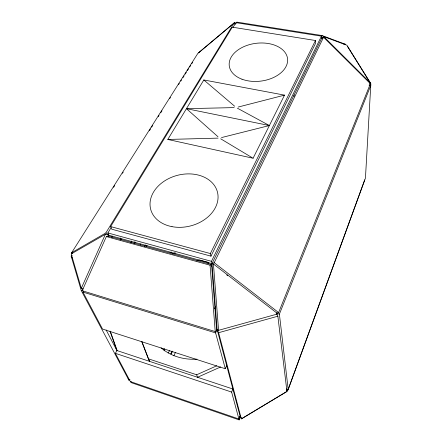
<?xml version="1.0" encoding="UTF-8"?>
<svg xmlns="http://www.w3.org/2000/svg" width="442" height="442" viewBox="0 0 442 442"><rect width="100%" height="100%" fill="white"/><g stroke="black" fill="none" stroke-linecap="round" stroke-linejoin="round"><path stroke-width="0.66" d="M347.335 46.228L370.844 83.952L365.44 178.126L288.206 389.568L286.399 388.982M131.003 381.374L130.81 382.49L239.128 419.9L239.636 416.513M108.621 236.553L108.837 235.194L107.881 232.94L111.113 227.641M111.925 237.465L112.141 236.105M236.564 23.31L236.785 22.1L322.108 35.553L345.362 44.25L343.323 43.924M208.11 263.924L208.364 262.57M211.503 266.283L212.011 263.576L321.472 38.692L322.108 35.553M239.128 419.9L239.719 416.977M286.433 390.501L287.797 390.336L364.694 179.872M109.981 331.108L116.881 350.523L115.384 353.324L130.34 381.562L238.907 419.016L240.067 416.104L217.121 329.528L212.011 263.576L211.469 261.332L321.439 36.167L235.912 22.652L233.044 27.365M276.217 313.196L278.609 312.571L370.385 83.726L323.566 37.244L321.472 38.692L321.439 36.167M288.206 389.568L279.394 314.118L370.799 85.428L369.026 85.118M238.907 419.016L231.614 392.076L232.884 389.004L116.881 350.523M83.566 291.079L82.958 292.09L102.533 329.052L225.298 368.738L226.669 365.545M83.046 288.681L81.311 288.317L105.367 234.288L213.442 264.018L277.919 313.875L218.569 330.318L217.121 329.528L215.597 332.903L225.298 368.738M106.356 236.575L82.206 290.72L215.215 331.566L216.663 330.539L211.547 264.526L108.301 236.078L106.356 236.575L210.06 265.206L211.547 264.526M108.279 236.448L108.837 235.194L105.826 232.962L71.659 252.708L72.786 253.509M214.541 308.715L215.414 306.836M173.833 355.777L175.325 352.677M212.011 263.576L214.221 262.703L323.566 37.244M210.978 256.156L315.522 43.41L315.455 40.509L232.277 27.166L110.638 226.586L111.71 229.188L210.978 256.156L210.359 253.553L315.455 40.509M253.089 158.242L284.521 95.135L203.823 79.969L167.811 139.451L253.089 158.242L220.68 138.788M146.346 246.575L147.026 245.371M144.418 246.713L145.429 244.912M140.136 245.144L140.821 243.945M105.826 232.962L234.056 23.067L235.359 24.299M71.659 252.708L197.845 53.405L234.056 23.067M71.51 253.857L72.25 252.686M113.6 187.32L114.705 185.568M122.456 173.314L123.196 172.148M149.407 130.705L150.518 128.959M151.623 127.208L152.728 125.456M158.269 116.699L159.004 115.533M160.855 112.616L161.96 110.865M169.711 98.605L170.452 97.439M178.574 84.599L179.308 83.433M180.789 81.096L181.524 79.93M183.005 77.599L184.11 75.847M185.22 74.096L186.325 72.344M187.436 70.593L188.541 68.841M189.646 67.09L190.756 65.339M191.861 63.587L192.602 62.421M321.472 38.692L323.759 36.609L346.948 45.255L370.518 83.057L369.589 83.82M235.348 23.581L234.658 22.525L198.441 52.874L199.607 52.134M286.554 390.275L287.217 391.319L241.741 418.696L240.067 416.104L241.326 418.878L286.952 391.419L277.863 316.207L276.548 313.798M105.367 234.288L71.206 253.935L81.311 288.317M141.65 341.412L148.357 358.805L196.662 374.777L216.784 365.794M220.646 366.943L197.535 377.28L196.662 374.777M72.261 255.598L71.156 256.04L81.234 290.504L128.865 380.137L129.998 379.639M196.806 260.973L199.331 259.924M81.234 290.504L83.008 289.781M369.788 84.361L370.844 83.952M217.121 329.528L218.624 332.704L277.863 316.207M238.199 107.047L284.521 95.135M221.492 137.584L269.377 125.539L237.42 108.213M167.811 139.451L218.121 138.119M217.972 136.727L186.447 108.671L234.172 107.605M186.447 108.671L269.377 125.539M110.638 226.586L210.359 253.553M107.881 232.94L211.469 261.332M199.988 260.106L208.513 262.449M276.99 313.417L279.394 314.118M82.958 292.09L215.597 332.903M115.384 353.324L231.614 392.076M276.786 313.422L277.919 313.875M286.455 389.358L287.797 390.336M226.702 274.93L227.79 275.769M214.221 262.703L278.609 312.571M203.823 79.969L234.647 106.224M323.759 36.609L370.518 83.057M234.658 22.525L235.288 23.564M106.163 329.997L117.014 350.777M71.156 256.04L72.416 258.493M148.357 358.805L149.518 361.352L141.838 341.451M128.136 378.208L128.865 380.137M110.533 331.981L116.97 350.07M218.624 332.704L241.326 418.878M213.442 264.018L218.569 330.318M210.06 265.206L215.215 331.566M294.052 95.024L294.129 96.4M120.102 238.807A16.172 12.359 -22.9 0 1 121.047 239.746M131.534 241.017A16.614 7.37 -73.8 0 1 130.904 242.713M135.119 242.001A16.641 7.299 -73.9 0 1 134.49 243.702M120.754 239.956A16.641 7.299 -73.9 0 1 121.003 238.724M134.65 241.873A16.636 7.31 -73.9 0 1 134.02 243.575M120.268 239.824A16.636 7.31 -73.9 0 1 120.655 237.973M169.656 350.329A13.481 4.58 -71.7 0 1 168.159 353.036M172.584 351.274A13.503 4.53 -71.8 0 1 171.093 353.987M164.247 350.854A13.503 4.53 -71.8 0 1 164.529 348.931M172.203 351.152A13.498 4.536 -71.7 0 1 170.711 353.86M163.927 350.097A13.498 4.536 -71.7 0 1 164.131 348.804M172.264 253.901A50.068 41.808 -18.3 0 1 174.634 252.879M169.949 252.89A50.255 41.885 -18.2 0 1 171.689 252.067M172.96 253.923A53.587 44.896 -18.4 0 1 175.502 252.885M197.027 359.164A51.294 43.913 -19.3 0 1 161.12 347.848M171.999 226.652A34.482 26.139 -14.4 0 0 217.624 192.811A34.482 26.139 -14.4 0 0 162.507 182.369A34.482 26.139 -14.4 0 0 171.999 226.652M242.006 79.217A29.371 19.05 -7 0 0 287.571 61.521A29.371 19.05 -7 0 0 245.614 45.913A29.371 19.05 -7 0 0 242.006 79.217"/></g></svg>
